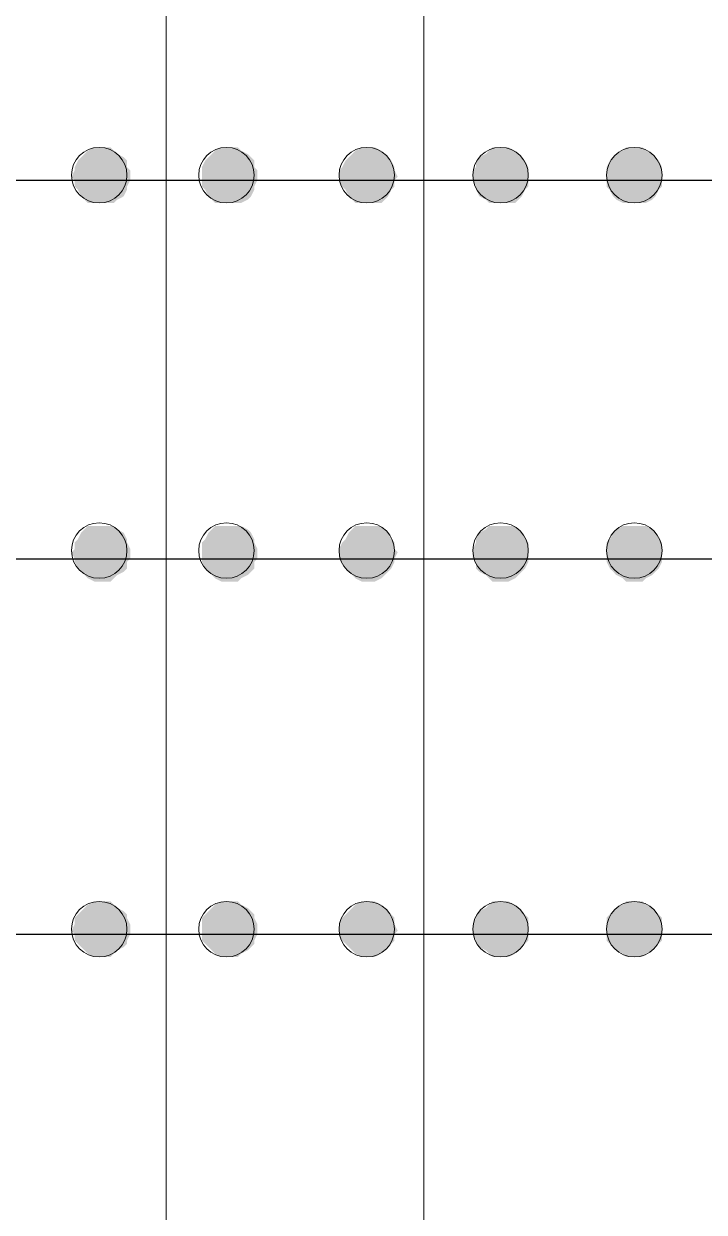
# Model space of a CAD drawing. Header units: inches. Extents: x 2 to 136, y 1 to 96.
# Drawn here: x 49.88 to 53.96, y 59.27 to 66.4 of the extents above; entities that cross this region are included whole.
import ezdxf

# ---------------------------------------------------------------- set-up
doc = ezdxf.new("R2010")
doc.units = ezdxf.units.IN
doc.header["$MEASUREMENT"] = 0
doc.layers.add('PDF_COLUMN', color=251, linetype='Continuous', true_color=0x636466)
doc.layers.add('PDF_Outer Line', color=165, linetype='Continuous', true_color=0x5258ac)
doc.layers.add('PDF_Girt', color=7, linetype='Continuous')

msp = doc.modelspace()

# ---------------------------------------------------------------- linework, layer by layer
at = {"layer": 'PDF_COLUMN', "lineweight": 0}
for centre in [(50.3311, 65.4947), (52.7397, 65.4947), (53.5426, 65.4947), (50.3311, 63.2427), (52.7397, 63.2427), (53.5426, 63.2427), (50.3311, 60.971), (52.7397, 60.971), (53.5426, 60.971)]:
    msp.add_circle(centre, 0.1665, dxfattribs=at)
at = {"layer": 'PDF_COLUMN', "color": 7, "lineweight": 0}
for centre in [(51.0948, 65.4947), (51.9368, 65.4947), (51.0948, 63.2427), (51.9368, 63.2427), (51.0948, 60.971), (51.9368, 60.971)]:
    msp.add_circle(centre, 0.1665, dxfattribs=at)
at = {"layer": 'PDF_COLUMN', "transparency": 33554559}
for points in [[(50.2234, 65.6024), (50.4975, 65.5828), (50.2038, 65.5828)], [(50.2429, 65.622), (50.4779, 65.6024), (50.2234, 65.6024)], [(50.4779, 65.6024), (50.2234, 65.6024), (50.4975, 65.5828)], [(50.2625, 65.6415), (50.4388, 65.622), (50.2429, 65.622)], [(50.4388, 65.622), (50.2429, 65.622), (50.4779, 65.6024)], [(50.3017, 65.6611), (50.4192, 65.6415), (50.2625, 65.6415)], [(50.4192, 65.6415), (50.2625, 65.6415), (50.4388, 65.622)], [(50.3213, 65.6611), (50.3996, 65.6611), (50.3017, 65.6611)], [(50.3996, 65.6611), (50.3017, 65.6611), (50.4192, 65.6415)], [(50.3604, 65.6611), (50.3213, 65.6611), (50.3996, 65.6611)], [(52.6125, 65.6024), (52.8866, 65.5828), (52.5929, 65.5828)], [(52.6516, 65.622), (52.867, 65.6024), (52.6125, 65.6024)], [(52.867, 65.6024), (52.6125, 65.6024), (52.8866, 65.5828)], [(52.6712, 65.6415), (52.8474, 65.622), (52.6516, 65.622)], [(52.8474, 65.622), (52.6516, 65.622), (52.867, 65.6024)], [(52.6908, 65.6611), (52.8279, 65.6415), (52.6712, 65.6415)], [(52.8279, 65.6415), (52.6712, 65.6415), (52.8474, 65.622)], [(52.73, 65.6611), (52.7887, 65.6611), (52.6908, 65.6611)], [(52.7887, 65.6611), (52.6908, 65.6611), (52.8279, 65.6415)], [(52.7691, 65.6611), (52.73, 65.6611), (52.7887, 65.6611)], [(53.4154, 65.6024), (53.6895, 65.5828), (53.3958, 65.5828)], [(53.4349, 65.622), (53.6699, 65.6024), (53.4154, 65.6024)], [(53.6699, 65.6024), (53.4154, 65.6024), (53.6895, 65.5828)], [(53.4741, 65.6415), (53.6503, 65.622), (53.4349, 65.622)], [(53.6503, 65.622), (53.4349, 65.622), (53.6699, 65.6024)], [(53.4937, 65.6611), (53.6112, 65.6415), (53.4741, 65.6415)], [(53.6112, 65.6415), (53.4741, 65.6415), (53.6503, 65.622)], [(53.5328, 65.6611), (53.5916, 65.6611), (53.4937, 65.6611)], [(53.5916, 65.6611), (53.4937, 65.6611), (53.6112, 65.6415)], [(53.5524, 65.6611), (53.5328, 65.6611), (53.5916, 65.6611)], [(50.2038, 65.5828), (50.4975, 65.5436), (50.1842, 65.5436)], [(50.4975, 65.5436), (50.1842, 65.5436), (50.5171, 65.524)], [(50.1842, 65.5436), (50.5171, 65.524), (50.1842, 65.524)], [(50.4975, 65.5828), (50.2038, 65.5828), (50.4975, 65.5436)], [(52.5929, 65.5436), (52.9062, 65.524), (52.5733, 65.524)], [(52.8866, 65.5828), (52.5929, 65.5828), (52.9062, 65.5436)], [(52.5929, 65.5828), (52.9062, 65.5436), (52.5929, 65.5436)], [(52.9062, 65.5436), (52.5929, 65.5436), (52.9062, 65.524)], [(53.3958, 65.5828), (53.7091, 65.5436), (53.3762, 65.5436)], [(53.7091, 65.5436), (53.3762, 65.5436), (53.7091, 65.524)], [(53.3762, 65.5436), (53.7091, 65.524), (53.3762, 65.524)], [(53.6895, 65.5828), (53.3958, 65.5828), (53.7091, 65.5436)], [(50.1842, 65.524), (50.5171, 65.4849), (50.1646, 65.4849)], [(50.5171, 65.4849), (50.1646, 65.4849), (50.5171, 65.4653)], [(50.1646, 65.4849), (50.5171, 65.4653), (50.1842, 65.4653)], [(50.5171, 65.524), (50.1842, 65.524), (50.5171, 65.4849)], [(50.5171, 65.4653), (50.1842, 65.4653), (50.4975, 65.4261)], [(50.1842, 65.4653), (50.4975, 65.4261), (50.1842, 65.4261)], [(52.9062, 65.524), (52.5733, 65.524), (52.9062, 65.4849)], [(52.5733, 65.524), (52.9062, 65.4849), (52.5733, 65.4849)], [(52.9062, 65.4849), (52.5733, 65.4849), (52.9062, 65.4653)], [(52.5733, 65.4849), (52.9062, 65.4653), (52.5733, 65.4653)], [(52.9062, 65.4653), (52.5733, 65.4653), (52.9062, 65.4261)], [(52.5733, 65.4653), (52.9062, 65.4261), (52.5929, 65.4261)], [(53.7091, 65.524), (53.3762, 65.524), (53.7091, 65.4849)], [(53.3762, 65.524), (53.7091, 65.4849), (53.3762, 65.4849)], [(53.7091, 65.4849), (53.3762, 65.4849), (53.7091, 65.4653)], [(53.3762, 65.4849), (53.7091, 65.4653), (53.3762, 65.4653)], [(53.7091, 65.4653), (53.3762, 65.4653), (53.7091, 65.4261)], [(53.3762, 65.4653), (53.7091, 65.4261), (53.3762, 65.4261)], [(50.4975, 65.4261), (50.1842, 65.4261), (50.4975, 65.4066)], [(50.1842, 65.4261), (50.4975, 65.4066), (50.2038, 65.4066)], [(50.4975, 65.4066), (50.2038, 65.4066), (50.4779, 65.3674)], [(50.2038, 65.4066), (50.4779, 65.3674), (50.2234, 65.3674)], [(52.9062, 65.4261), (52.5929, 65.4261), (52.8866, 65.4066)], [(52.5929, 65.4261), (52.8866, 65.4066), (52.5929, 65.4066)], [(52.8866, 65.4066), (52.5929, 65.4066), (52.867, 65.3674)], [(52.5929, 65.4066), (52.867, 65.3674), (52.6125, 65.3674)], [(53.7091, 65.4261), (53.3762, 65.4261), (53.6895, 65.4066)], [(53.3762, 65.4261), (53.6895, 65.4066), (53.3958, 65.4066)], [(53.6895, 65.4066), (53.3958, 65.4066), (53.6699, 65.3674)], [(53.3958, 65.4066), (53.6699, 65.3674), (53.4154, 65.3674)], [(50.4779, 65.3674), (50.2234, 65.3674), (50.4388, 65.3478)], [(50.2234, 65.3674), (50.4388, 65.3478), (50.2429, 65.3478)], [(50.4388, 65.3478), (50.2429, 65.3478), (50.4192, 65.3282)], [(50.2429, 65.3478), (50.4192, 65.3282), (50.2625, 65.3282)], [(50.4192, 65.3282), (50.2625, 65.3282), (50.3996, 65.3282)], [(50.2625, 65.3282), (50.3996, 65.3282), (50.3017, 65.3282)], [(50.3996, 65.3282), (50.3017, 65.3282), (50.3604, 65.3282)], [(50.3017, 65.3282), (50.3604, 65.3282), (50.3213, 65.3282)], [(52.867, 65.3674), (52.6125, 65.3674), (52.8474, 65.3478)], [(52.6125, 65.3674), (52.8474, 65.3478), (52.6516, 65.3478)], [(52.8474, 65.3478), (52.6516, 65.3478), (52.8279, 65.3282)], [(52.6516, 65.3478), (52.8279, 65.3282), (52.6712, 65.3282)], [(52.8279, 65.3282), (52.6712, 65.3282), (52.7887, 65.3282)], [(52.6712, 65.3282), (52.7887, 65.3282), (52.6908, 65.3282)], [(52.7887, 65.3282), (52.6908, 65.3282), (52.7691, 65.3282)], [(52.6908, 65.3282), (52.7691, 65.3282), (52.73, 65.3282)], [(53.6699, 65.3674), (53.4154, 65.3674), (53.6503, 65.3478)], [(53.4154, 65.3674), (53.6503, 65.3478), (53.4349, 65.3478)], [(53.6503, 65.3478), (53.4349, 65.3478), (53.6112, 65.3282)], [(53.4349, 65.3478), (53.6112, 65.3282), (53.4741, 65.3282)], [(53.6112, 65.3282), (53.4741, 65.3282), (53.5916, 65.3282)], [(53.4741, 65.3282), (53.5916, 65.3282), (53.4937, 65.3282)], [(53.5916, 65.3282), (53.4937, 65.3282), (53.5524, 65.3282)], [(53.4937, 65.3282), (53.5524, 65.3282), (53.5328, 65.3282)], [(50.2625, 63.3895), (50.4388, 63.3699), (50.2429, 63.3699)], [(50.3017, 63.3895), (50.4192, 63.3895), (50.2625, 63.3895)], [(50.4192, 63.3895), (50.2625, 63.3895), (50.4388, 63.3699)], [(50.3213, 63.3895), (50.3996, 63.3895), (50.3017, 63.3895)], [(50.3996, 63.3895), (50.3017, 63.3895), (50.4192, 63.3895)], [(50.3604, 63.3895), (50.3213, 63.3895), (50.3996, 63.3895)], [(52.6712, 63.3895), (52.8474, 63.3699), (52.6516, 63.3699)], [(52.6908, 63.3895), (52.8279, 63.3895), (52.6712, 63.3895)], [(52.8279, 63.3895), (52.6712, 63.3895), (52.8474, 63.3699)], [(52.73, 63.3895), (52.7887, 63.3895), (52.6908, 63.3895)], [(52.7887, 63.3895), (52.6908, 63.3895), (52.8279, 63.3895)], [(52.7691, 63.3895), (52.73, 63.3895), (52.7887, 63.3895)], [(53.4741, 63.3895), (53.6503, 63.3699), (53.4349, 63.3699)], [(53.4937, 63.3895), (53.6112, 63.3895), (53.4741, 63.3895)], [(53.6112, 63.3895), (53.4741, 63.3895), (53.6503, 63.3699)], [(53.5328, 63.3895), (53.5916, 63.3895), (53.4937, 63.3895)], [(53.5916, 63.3895), (53.4937, 63.3895), (53.6112, 63.3895)], [(53.5524, 63.3895), (53.5328, 63.3895), (53.5916, 63.3895)], [(50.2234, 63.3504), (50.4975, 63.3112), (50.2038, 63.3112)], [(50.2429, 63.3699), (50.4779, 63.3504), (50.2234, 63.3504)], [(50.4779, 63.3504), (50.2234, 63.3504), (50.4975, 63.3112)], [(50.4388, 63.3699), (50.2429, 63.3699), (50.4779, 63.3504)], [(52.6125, 63.3504), (52.8866, 63.3112), (52.5929, 63.3112)], [(52.6516, 63.3699), (52.867, 63.3504), (52.6125, 63.3504)], [(52.867, 63.3504), (52.6125, 63.3504), (52.8866, 63.3112)], [(52.8474, 63.3699), (52.6516, 63.3699), (52.867, 63.3504)], [(53.4154, 63.3504), (53.6895, 63.3112), (53.3958, 63.3112)], [(53.4349, 63.3699), (53.6699, 63.3504), (53.4154, 63.3504)], [(53.6699, 63.3504), (53.4154, 63.3504), (53.6895, 63.3112)], [(53.6503, 63.3699), (53.4349, 63.3699), (53.6699, 63.3504)], [(50.1842, 63.2524), (50.5171, 63.2329), (50.1646, 63.2329)], [(50.2038, 63.3112), (50.4975, 63.2916), (50.1842, 63.2916)], [(50.4975, 63.2916), (50.1842, 63.2916), (50.5171, 63.2524)], [(50.1842, 63.2916), (50.5171, 63.2524), (50.1842, 63.2524)], [(50.5171, 63.2524), (50.1842, 63.2524), (50.5171, 63.2329)], [(50.4975, 63.3112), (50.2038, 63.3112), (50.4975, 63.2916)], [(52.5929, 63.2916), (52.9062, 63.2524), (52.5733, 63.2524)], [(52.9062, 63.2524), (52.5733, 63.2524), (52.9062, 63.2329)], [(52.5733, 63.2524), (52.9062, 63.2329), (52.5733, 63.2329)], [(52.8866, 63.3112), (52.5929, 63.3112), (52.9062, 63.2916)], [(52.5929, 63.3112), (52.9062, 63.2916), (52.5929, 63.2916)], [(52.9062, 63.2916), (52.5929, 63.2916), (52.9062, 63.2524)], [(53.3958, 63.3112), (53.7091, 63.2916), (53.3762, 63.2916)], [(53.7091, 63.2916), (53.3762, 63.2916), (53.7091, 63.2524)], [(53.3762, 63.2916), (53.7091, 63.2524), (53.3762, 63.2524)], [(53.7091, 63.2524), (53.3762, 63.2524), (53.7091, 63.2329)], [(53.3762, 63.2524), (53.7091, 63.2329), (53.3762, 63.2329)], [(53.6895, 63.3112), (53.3958, 63.3112), (53.7091, 63.2916)], [(50.5171, 63.2329), (50.1646, 63.2329), (50.5171, 63.1937)], [(50.1646, 63.2329), (50.5171, 63.1937), (50.1842, 63.1937)], [(50.5171, 63.1937), (50.1842, 63.1937), (50.4975, 63.1741)], [(50.1842, 63.1937), (50.4975, 63.1741), (50.1842, 63.1741)], [(52.9062, 63.2329), (52.5733, 63.2329), (52.9062, 63.1937)], [(52.5733, 63.2329), (52.9062, 63.1937), (52.5733, 63.1937)], [(52.9062, 63.1937), (52.5733, 63.1937), (52.9062, 63.1741)], [(52.5733, 63.1937), (52.9062, 63.1741), (52.5929, 63.1741)], [(53.7091, 63.2329), (53.3762, 63.2329), (53.7091, 63.1937)], [(53.3762, 63.2329), (53.7091, 63.1937), (53.3762, 63.1937)], [(53.7091, 63.1937), (53.3762, 63.1937), (53.7091, 63.1741)], [(53.3762, 63.1937), (53.7091, 63.1741), (53.3762, 63.1741)], [(50.4975, 63.1741), (50.1842, 63.1741), (50.4975, 63.1349)], [(50.1842, 63.1741), (50.4975, 63.1349), (50.2038, 63.1349)], [(50.4975, 63.1349), (50.2038, 63.1349), (50.4779, 63.1154)], [(50.2038, 63.1349), (50.4779, 63.1154), (50.2234, 63.1154)], [(50.4779, 63.1154), (50.2234, 63.1154), (50.4388, 63.0958)], [(50.2234, 63.1154), (50.4388, 63.0958), (50.2429, 63.0958)], [(52.9062, 63.1741), (52.5929, 63.1741), (52.8866, 63.1349)], [(52.5929, 63.1741), (52.8866, 63.1349), (52.5929, 63.1349)], [(52.8866, 63.1349), (52.5929, 63.1349), (52.867, 63.1154)], [(52.5929, 63.1349), (52.867, 63.1154), (52.6125, 63.1154)], [(52.867, 63.1154), (52.6125, 63.1154), (52.8474, 63.0958)], [(52.6125, 63.1154), (52.8474, 63.0958), (52.6516, 63.0958)], [(53.7091, 63.1741), (53.3762, 63.1741), (53.6895, 63.1349)], [(53.3762, 63.1741), (53.6895, 63.1349), (53.3958, 63.1349)], [(53.6895, 63.1349), (53.3958, 63.1349), (53.6699, 63.1154)], [(53.3958, 63.1349), (53.6699, 63.1154), (53.4154, 63.1154)], [(53.6699, 63.1154), (53.4154, 63.1154), (53.6503, 63.0958)], [(53.4154, 63.1154), (53.6503, 63.0958), (53.4349, 63.0958)], [(50.4388, 63.0958), (50.2429, 63.0958), (50.4192, 63.0762)], [(50.2429, 63.0958), (50.4192, 63.0762), (50.2625, 63.0762)], [(50.4192, 63.0762), (50.2625, 63.0762), (50.3996, 63.0566)], [(50.2625, 63.0762), (50.3996, 63.0566), (50.3017, 63.0566)], [(50.3996, 63.0566), (50.3017, 63.0566), (50.3604, 63.0566)], [(50.3017, 63.0566), (50.3604, 63.0566), (50.3213, 63.0566)], [(52.8474, 63.0958), (52.6516, 63.0958), (52.8279, 63.0762)], [(52.6516, 63.0958), (52.8279, 63.0762), (52.6712, 63.0762)], [(52.8279, 63.0762), (52.6712, 63.0762), (52.7887, 63.0566)], [(52.6712, 63.0762), (52.7887, 63.0566), (52.6908, 63.0566)], [(52.7887, 63.0566), (52.6908, 63.0566), (52.7691, 63.0566)], [(52.6908, 63.0566), (52.7691, 63.0566), (52.73, 63.0566)], [(53.6503, 63.0958), (53.4349, 63.0958), (53.6112, 63.0762)], [(53.4349, 63.0958), (53.6112, 63.0762), (53.4741, 63.0762)], [(53.6112, 63.0762), (53.4741, 63.0762), (53.5916, 63.0566)], [(53.4741, 63.0762), (53.5916, 63.0566), (53.4937, 63.0566)], [(53.5916, 63.0566), (53.4937, 63.0566), (53.5524, 63.0566)], [(53.4937, 63.0566), (53.5524, 63.0566), (53.5328, 63.0566)], [(50.2625, 61.1179), (50.4388, 61.0983), (50.2429, 61.0983)], [(50.3017, 61.1375), (50.4192, 61.1179), (50.2625, 61.1179)], [(50.4192, 61.1179), (50.2625, 61.1179), (50.4388, 61.0983)], [(50.3213, 61.1375), (50.3996, 61.1375), (50.3017, 61.1375)], [(50.3996, 61.1375), (50.3017, 61.1375), (50.4192, 61.1179)], [(50.3604, 61.1375), (50.3213, 61.1375), (50.3996, 61.1375)], [(52.6712, 61.1179), (52.8474, 61.0983), (52.6516, 61.0983)], [(52.6908, 61.1375), (52.8279, 61.1179), (52.6712, 61.1179)], [(52.8279, 61.1179), (52.6712, 61.1179), (52.8474, 61.0983)], [(52.73, 61.1375), (52.7887, 61.1375), (52.6908, 61.1375)], [(52.7887, 61.1375), (52.6908, 61.1375), (52.8279, 61.1179)], [(52.7691, 61.1375), (52.73, 61.1375), (52.7887, 61.1375)], [(53.4741, 61.1179), (53.6503, 61.0983), (53.4349, 61.0983)], [(53.4937, 61.1375), (53.6112, 61.1179), (53.4741, 61.1179)], [(53.6112, 61.1179), (53.4741, 61.1179), (53.6503, 61.0983)], [(53.5328, 61.1375), (53.5916, 61.1375), (53.4937, 61.1375)], [(53.5916, 61.1375), (53.4937, 61.1375), (53.6112, 61.1179)], [(53.5524, 61.1375), (53.5328, 61.1375), (53.5916, 61.1375)], [(50.2038, 61.0592), (50.4975, 61.0396), (50.1842, 61.0396)], [(50.4975, 61.0396), (50.1842, 61.0396), (50.5171, 61.0004)], [(50.1842, 61.0396), (50.5171, 61.0004), (50.1842, 61.0004)], [(50.2234, 61.0788), (50.4975, 61.0592), (50.2038, 61.0592)], [(50.4975, 61.0592), (50.2038, 61.0592), (50.4975, 61.0396)], [(50.2429, 61.0983), (50.4779, 61.0788), (50.2234, 61.0788)], [(50.4779, 61.0788), (50.2234, 61.0788), (50.4975, 61.0592)], [(50.4388, 61.0983), (50.2429, 61.0983), (50.4779, 61.0788)], [(52.5929, 61.0396), (52.9062, 61.0004), (52.5733, 61.0004)], [(52.6125, 61.0788), (52.8866, 61.0592), (52.5929, 61.0592)], [(52.8866, 61.0592), (52.5929, 61.0592), (52.9062, 61.0396)], [(52.5929, 61.0592), (52.9062, 61.0396), (52.5929, 61.0396)], [(52.9062, 61.0396), (52.5929, 61.0396), (52.9062, 61.0004)], [(52.6516, 61.0983), (52.867, 61.0788), (52.6125, 61.0788)], [(52.867, 61.0788), (52.6125, 61.0788), (52.8866, 61.0592)], [(52.8474, 61.0983), (52.6516, 61.0983), (52.867, 61.0788)], [(53.3958, 61.0592), (53.7091, 61.0396), (53.3762, 61.0396)], [(53.7091, 61.0396), (53.3762, 61.0396), (53.7091, 61.0004)], [(53.3762, 61.0396), (53.7091, 61.0004), (53.3762, 61.0004)], [(53.4154, 61.0788), (53.6895, 61.0592), (53.3958, 61.0592)], [(53.6895, 61.0592), (53.3958, 61.0592), (53.7091, 61.0396)], [(53.4349, 61.0983), (53.6699, 61.0788), (53.4154, 61.0788)], [(53.6699, 61.0788), (53.4154, 61.0788), (53.6895, 61.0592)], [(53.6503, 61.0983), (53.4349, 61.0983), (53.6699, 61.0788)], [(50.1842, 61.0004), (50.5171, 60.9613), (50.1646, 60.9613)], [(50.5171, 61.0004), (50.1842, 61.0004), (50.5171, 60.9613)], [(52.9062, 61.0004), (52.5733, 61.0004), (52.9062, 60.9613)], [(52.5733, 61.0004), (52.9062, 60.9613), (52.5733, 60.9613)], [(53.7091, 61.0004), (53.3762, 61.0004), (53.7091, 60.9613)], [(53.3762, 61.0004), (53.7091, 60.9613), (53.3762, 60.9613)], [(50.5171, 60.9613), (50.1646, 60.9613), (50.5171, 60.9417)], [(50.1646, 60.9613), (50.5171, 60.9417), (50.1842, 60.9417)], [(50.5171, 60.9417), (50.1842, 60.9417), (50.4975, 60.9025)], [(50.1842, 60.9417), (50.4975, 60.9025), (50.1842, 60.9025)], [(50.4975, 60.9025), (50.1842, 60.9025), (50.4975, 60.8829)], [(50.1842, 60.9025), (50.4975, 60.8829), (50.2038, 60.8829)], [(52.9062, 60.9613), (52.5733, 60.9613), (52.9062, 60.9417)], [(52.5733, 60.9613), (52.9062, 60.9417), (52.5733, 60.9417)], [(52.9062, 60.9417), (52.5733, 60.9417), (52.9062, 60.9025)], [(52.5733, 60.9417), (52.9062, 60.9025), (52.5929, 60.9025)], [(52.9062, 60.9025), (52.5929, 60.9025), (52.8866, 60.8829)], [(52.5929, 60.9025), (52.8866, 60.8829), (52.5929, 60.8829)], [(53.7091, 60.9613), (53.3762, 60.9613), (53.7091, 60.9417)], [(53.3762, 60.9613), (53.7091, 60.9417), (53.3762, 60.9417)], [(53.7091, 60.9417), (53.3762, 60.9417), (53.7091, 60.9025)], [(53.3762, 60.9417), (53.7091, 60.9025), (53.3762, 60.9025)], [(53.7091, 60.9025), (53.3762, 60.9025), (53.6895, 60.8829)], [(53.3762, 60.9025), (53.6895, 60.8829), (53.3958, 60.8829)], [(50.4975, 60.8829), (50.2038, 60.8829), (50.4779, 60.8633)], [(50.2038, 60.8829), (50.4779, 60.8633), (50.2234, 60.8633)], [(50.4779, 60.8633), (50.2234, 60.8633), (50.4388, 60.8438)], [(50.2234, 60.8633), (50.4388, 60.8438), (50.2429, 60.8438)], [(50.4388, 60.8438), (50.2429, 60.8438), (50.4192, 60.8242)], [(50.2429, 60.8438), (50.4192, 60.8242), (50.2625, 60.8242)], [(50.4192, 60.8242), (50.2625, 60.8242), (50.3996, 60.8046)], [(50.2625, 60.8242), (50.3996, 60.8046), (50.3017, 60.8046)], [(52.8866, 60.8829), (52.5929, 60.8829), (52.867, 60.8633)], [(52.5929, 60.8829), (52.867, 60.8633), (52.6125, 60.8633)], [(52.867, 60.8633), (52.6125, 60.8633), (52.8474, 60.8438)], [(52.6125, 60.8633), (52.8474, 60.8438), (52.6516, 60.8438)], [(52.8474, 60.8438), (52.6516, 60.8438), (52.8279, 60.8242)], [(52.6516, 60.8438), (52.8279, 60.8242), (52.6712, 60.8242)], [(52.8279, 60.8242), (52.6712, 60.8242), (52.7887, 60.8046)], [(52.6712, 60.8242), (52.7887, 60.8046), (52.6908, 60.8046)], [(53.6895, 60.8829), (53.3958, 60.8829), (53.6699, 60.8633)], [(53.3958, 60.8829), (53.6699, 60.8633), (53.4154, 60.8633)], [(53.6699, 60.8633), (53.4154, 60.8633), (53.6503, 60.8438)], [(53.4154, 60.8633), (53.6503, 60.8438), (53.4349, 60.8438)], [(53.6503, 60.8438), (53.4349, 60.8438), (53.6112, 60.8242)], [(53.4349, 60.8438), (53.6112, 60.8242), (53.4741, 60.8242)], [(53.6112, 60.8242), (53.4741, 60.8242), (53.5916, 60.8046)], [(53.4741, 60.8242), (53.5916, 60.8046), (53.4937, 60.8046)], [(50.3996, 60.8046), (50.3017, 60.8046), (50.3604, 60.8046)], [(50.3017, 60.8046), (50.3604, 60.8046), (50.3213, 60.8046)], [(52.7887, 60.8046), (52.6908, 60.8046), (52.7691, 60.8046)], [(52.6908, 60.8046), (52.7691, 60.8046), (52.73, 60.8046)], [(53.5916, 60.8046), (53.4937, 60.8046), (53.5524, 60.8046)], [(53.4937, 60.8046), (53.5524, 60.8046), (53.5328, 60.8046)]]:
    msp.add_solid(points, dxfattribs=at)
at = {"layer": 'PDF_COLUMN', "color": 7, "transparency": 33554559}
for points in [[(50.9871, 65.6024), (51.2612, 65.5828), (50.9675, 65.5828)], [(51.0067, 65.622), (51.2417, 65.6024), (50.9871, 65.6024)], [(51.2417, 65.6024), (50.9871, 65.6024), (51.2612, 65.5828)], [(51.0262, 65.6415), (51.2221, 65.622), (51.0067, 65.622)], [(51.2221, 65.622), (51.0067, 65.622), (51.2417, 65.6024)], [(51.0654, 65.6611), (51.1829, 65.6415), (51.0262, 65.6415)], [(51.1829, 65.6415), (51.0262, 65.6415), (51.2221, 65.622)], [(51.085, 65.6611), (51.1633, 65.6611), (51.0654, 65.6611)], [(51.1633, 65.6611), (51.0654, 65.6611), (51.1829, 65.6415)], [(51.1242, 65.6611), (51.085, 65.6611), (51.1633, 65.6611)], [(51.8291, 65.6024), (52.0837, 65.5828), (51.8096, 65.5828)], [(51.8487, 65.622), (52.0641, 65.6024), (51.8291, 65.6024)], [(52.0641, 65.6024), (51.8291, 65.6024), (52.0837, 65.5828)], [(51.8683, 65.6415), (52.0446, 65.622), (51.8487, 65.622)], [(52.0446, 65.622), (51.8487, 65.622), (52.0641, 65.6024)], [(51.9075, 65.6611), (52.025, 65.6415), (51.8683, 65.6415)], [(52.025, 65.6415), (51.8683, 65.6415), (52.0446, 65.622)], [(51.9271, 65.6611), (51.9858, 65.6611), (51.9075, 65.6611)], [(51.9858, 65.6611), (51.9075, 65.6611), (52.025, 65.6415)], [(51.9662, 65.6611), (51.9271, 65.6611), (51.9858, 65.6611)], [(50.9675, 65.5828), (51.2612, 65.5436), (50.9479, 65.5436)], [(51.2612, 65.5436), (50.9479, 65.5436), (51.2808, 65.524)], [(50.9479, 65.5436), (51.2808, 65.524), (50.9479, 65.524)], [(51.2612, 65.5828), (50.9675, 65.5828), (51.2612, 65.5436)], [(51.79, 65.5436), (52.1033, 65.524), (51.7704, 65.524)], [(51.8096, 65.5828), (52.1033, 65.5436), (51.79, 65.5436)], [(52.1033, 65.5436), (51.79, 65.5436), (52.1033, 65.524)], [(52.0837, 65.5828), (51.8096, 65.5828), (52.1033, 65.5436)], [(51.2808, 65.524), (50.9479, 65.524), (51.2808, 65.4849)], [(50.9479, 65.524), (51.2808, 65.4849), (50.9479, 65.4849)], [(51.2808, 65.4849), (50.9479, 65.4849), (51.2808, 65.4653)], [(50.9479, 65.4849), (51.2808, 65.4653), (50.9479, 65.4653)], [(51.2808, 65.4653), (50.9479, 65.4653), (51.2612, 65.4261)], [(50.9479, 65.4653), (51.2612, 65.4261), (50.9479, 65.4261)], [(52.1033, 65.524), (51.7704, 65.524), (52.1229, 65.4849)], [(51.7704, 65.524), (52.1229, 65.4849), (51.7704, 65.4849)], [(52.1229, 65.4849), (51.7704, 65.4849), (52.1033, 65.4653)], [(51.7704, 65.4849), (52.1033, 65.4653), (51.7704, 65.4653)], [(52.1033, 65.4653), (51.7704, 65.4653), (52.1033, 65.4261)], [(51.7704, 65.4653), (52.1033, 65.4261), (51.79, 65.4261)], [(51.2612, 65.4261), (50.9479, 65.4261), (51.2612, 65.4066)], [(50.9479, 65.4261), (51.2612, 65.4066), (50.9675, 65.4066)], [(51.2612, 65.4066), (50.9675, 65.4066), (51.2417, 65.3674)], [(50.9675, 65.4066), (51.2417, 65.3674), (50.9871, 65.3674)], [(52.1033, 65.4261), (51.79, 65.4261), (52.0837, 65.4066)], [(51.79, 65.4261), (52.0837, 65.4066), (51.8096, 65.4066)], [(52.0837, 65.4066), (51.8096, 65.4066), (52.0641, 65.3674)], [(51.8096, 65.4066), (52.0641, 65.3674), (51.8291, 65.3674)], [(51.2417, 65.3674), (50.9871, 65.3674), (51.2221, 65.3478)], [(50.9871, 65.3674), (51.2221, 65.3478), (51.0067, 65.3478)], [(51.2221, 65.3478), (51.0067, 65.3478), (51.1829, 65.3282)], [(51.0067, 65.3478), (51.1829, 65.3282), (51.0262, 65.3282)], [(51.1829, 65.3282), (51.0262, 65.3282), (51.1633, 65.3282)], [(51.0262, 65.3282), (51.1633, 65.3282), (51.0654, 65.3282)], [(51.1633, 65.3282), (51.0654, 65.3282), (51.1242, 65.3282)], [(51.0654, 65.3282), (51.1242, 65.3282), (51.085, 65.3282)], [(52.0641, 65.3674), (51.8291, 65.3674), (52.0446, 65.3478)], [(51.8291, 65.3674), (52.0446, 65.3478), (51.8487, 65.3478)], [(52.0446, 65.3478), (51.8487, 65.3478), (52.025, 65.3282)], [(51.8487, 65.3478), (52.025, 65.3282), (51.8683, 65.3282)], [(52.025, 65.3282), (51.8683, 65.3282), (51.9858, 65.3282)], [(51.8683, 65.3282), (51.9858, 65.3282), (51.9075, 65.3282)], [(51.9858, 65.3282), (51.9075, 65.3282), (51.9662, 65.3282)], [(51.9075, 65.3282), (51.9662, 65.3282), (51.9271, 65.3282)], [(51.0262, 63.3895), (51.2221, 63.3699), (51.0067, 63.3699)], [(51.0654, 63.3895), (51.1829, 63.3895), (51.0262, 63.3895)], [(51.1829, 63.3895), (51.0262, 63.3895), (51.2221, 63.3699)], [(51.085, 63.3895), (51.1633, 63.3895), (51.0654, 63.3895)], [(51.1633, 63.3895), (51.0654, 63.3895), (51.1829, 63.3895)], [(51.1242, 63.3895), (51.085, 63.3895), (51.1633, 63.3895)], [(51.8683, 63.3895), (52.0446, 63.3699), (51.8487, 63.3699)], [(51.9075, 63.3895), (52.025, 63.3895), (51.8683, 63.3895)], [(52.025, 63.3895), (51.8683, 63.3895), (52.0446, 63.3699)], [(51.9271, 63.3895), (51.9858, 63.3895), (51.9075, 63.3895)], [(51.9858, 63.3895), (51.9075, 63.3895), (52.025, 63.3895)], [(51.9662, 63.3895), (51.9271, 63.3895), (51.9858, 63.3895)], [(50.9871, 63.3504), (51.2612, 63.3112), (50.9675, 63.3112)], [(51.0067, 63.3699), (51.2417, 63.3504), (50.9871, 63.3504)], [(51.2417, 63.3504), (50.9871, 63.3504), (51.2612, 63.3112)], [(51.2221, 63.3699), (51.0067, 63.3699), (51.2417, 63.3504)], [(51.8291, 63.3504), (52.0837, 63.3112), (51.8096, 63.3112)], [(51.8487, 63.3699), (52.0641, 63.3504), (51.8291, 63.3504)], [(52.0641, 63.3504), (51.8291, 63.3504), (52.0837, 63.3112)], [(52.0446, 63.3699), (51.8487, 63.3699), (52.0641, 63.3504)], [(50.9675, 63.3112), (51.2612, 63.2916), (50.9479, 63.2916)], [(51.2612, 63.2916), (50.9479, 63.2916), (51.2808, 63.2524)], [(50.9479, 63.2916), (51.2808, 63.2524), (50.9479, 63.2524)], [(51.2808, 63.2524), (50.9479, 63.2524), (51.2808, 63.2329)], [(50.9479, 63.2524), (51.2808, 63.2329), (50.9479, 63.2329)], [(51.2612, 63.3112), (50.9675, 63.3112), (51.2612, 63.2916)], [(51.79, 63.2916), (52.1033, 63.2524), (51.7704, 63.2524)], [(52.1033, 63.2524), (51.7704, 63.2524), (52.1229, 63.2329)], [(51.7704, 63.2524), (52.1229, 63.2329), (51.7704, 63.2329)], [(51.8096, 63.3112), (52.1033, 63.2916), (51.79, 63.2916)], [(52.1033, 63.2916), (51.79, 63.2916), (52.1033, 63.2524)], [(52.0837, 63.3112), (51.8096, 63.3112), (52.1033, 63.2916)], [(51.2808, 63.2329), (50.9479, 63.2329), (51.2808, 63.1937)], [(50.9479, 63.2329), (51.2808, 63.1937), (50.9479, 63.1937)], [(51.2808, 63.1937), (50.9479, 63.1937), (51.2612, 63.1741)], [(50.9479, 63.1937), (51.2612, 63.1741), (50.9479, 63.1741)], [(52.1229, 63.2329), (51.7704, 63.2329), (52.1033, 63.1937)], [(51.7704, 63.2329), (52.1033, 63.1937), (51.7704, 63.1937)], [(52.1033, 63.1937), (51.7704, 63.1937), (52.1033, 63.1741)], [(51.7704, 63.1937), (52.1033, 63.1741), (51.79, 63.1741)], [(51.2612, 63.1741), (50.9479, 63.1741), (51.2612, 63.1349)], [(50.9479, 63.1741), (51.2612, 63.1349), (50.9675, 63.1349)], [(51.2612, 63.1349), (50.9675, 63.1349), (51.2417, 63.1154)], [(50.9675, 63.1349), (51.2417, 63.1154), (50.9871, 63.1154)], [(51.2417, 63.1154), (50.9871, 63.1154), (51.2221, 63.0958)], [(50.9871, 63.1154), (51.2221, 63.0958), (51.0067, 63.0958)], [(52.1033, 63.1741), (51.79, 63.1741), (52.0837, 63.1349)], [(51.79, 63.1741), (52.0837, 63.1349), (51.8096, 63.1349)], [(52.0837, 63.1349), (51.8096, 63.1349), (52.0641, 63.1154)], [(51.8096, 63.1349), (52.0641, 63.1154), (51.8291, 63.1154)], [(52.0641, 63.1154), (51.8291, 63.1154), (52.0446, 63.0958)], [(51.8291, 63.1154), (52.0446, 63.0958), (51.8487, 63.0958)], [(51.2221, 63.0958), (51.0067, 63.0958), (51.1829, 63.0762)], [(51.0067, 63.0958), (51.1829, 63.0762), (51.0262, 63.0762)], [(51.1829, 63.0762), (51.0262, 63.0762), (51.1633, 63.0566)], [(51.0262, 63.0762), (51.1633, 63.0566), (51.0654, 63.0566)], [(51.1633, 63.0566), (51.0654, 63.0566), (51.1242, 63.0566)], [(51.0654, 63.0566), (51.1242, 63.0566), (51.085, 63.0566)], [(52.0446, 63.0958), (51.8487, 63.0958), (52.025, 63.0762)], [(51.8487, 63.0958), (52.025, 63.0762), (51.8683, 63.0762)], [(52.025, 63.0762), (51.8683, 63.0762), (51.9858, 63.0566)], [(51.8683, 63.0762), (51.9858, 63.0566), (51.9075, 63.0566)], [(51.9858, 63.0566), (51.9075, 63.0566), (51.9662, 63.0566)], [(51.9075, 63.0566), (51.9662, 63.0566), (51.9271, 63.0566)], [(51.0262, 61.1179), (51.2221, 61.0983), (51.0067, 61.0983)], [(51.0654, 61.1375), (51.1829, 61.1179), (51.0262, 61.1179)], [(51.1829, 61.1179), (51.0262, 61.1179), (51.2221, 61.0983)], [(51.085, 61.1375), (51.1633, 61.1375), (51.0654, 61.1375)], [(51.1633, 61.1375), (51.0654, 61.1375), (51.1829, 61.1179)], [(51.1242, 61.1375), (51.085, 61.1375), (51.1633, 61.1375)], [(51.8683, 61.1179), (52.0446, 61.0983), (51.8487, 61.0983)], [(51.9075, 61.1375), (52.025, 61.1179), (51.8683, 61.1179)], [(52.025, 61.1179), (51.8683, 61.1179), (52.0446, 61.0983)], [(51.9271, 61.1375), (51.9858, 61.1375), (51.9075, 61.1375)], [(51.9858, 61.1375), (51.9075, 61.1375), (52.025, 61.1179)], [(51.9662, 61.1375), (51.9271, 61.1375), (51.9858, 61.1375)], [(50.9675, 61.0592), (51.2612, 61.0396), (50.9479, 61.0396)], [(51.2612, 61.0396), (50.9479, 61.0396), (51.2808, 61.0004)], [(50.9479, 61.0396), (51.2808, 61.0004), (50.9479, 61.0004)], [(50.9871, 61.0788), (51.2612, 61.0592), (50.9675, 61.0592)], [(51.2612, 61.0592), (50.9675, 61.0592), (51.2612, 61.0396)], [(51.0067, 61.0983), (51.2417, 61.0788), (50.9871, 61.0788)], [(51.2417, 61.0788), (50.9871, 61.0788), (51.2612, 61.0592)], [(51.2221, 61.0983), (51.0067, 61.0983), (51.2417, 61.0788)], [(51.79, 61.0396), (52.1033, 61.0004), (51.7704, 61.0004)], [(51.8096, 61.0592), (52.1033, 61.0396), (51.79, 61.0396)], [(52.1033, 61.0396), (51.79, 61.0396), (52.1033, 61.0004)], [(51.8291, 61.0788), (52.0837, 61.0592), (51.8096, 61.0592)], [(52.0837, 61.0592), (51.8096, 61.0592), (52.1033, 61.0396)], [(51.8487, 61.0983), (52.0641, 61.0788), (51.8291, 61.0788)], [(52.0641, 61.0788), (51.8291, 61.0788), (52.0837, 61.0592)], [(52.0446, 61.0983), (51.8487, 61.0983), (52.0641, 61.0788)], [(51.2808, 61.0004), (50.9479, 61.0004), (51.2808, 60.9613)], [(50.9479, 61.0004), (51.2808, 60.9613), (50.9479, 60.9613)], [(52.1033, 61.0004), (51.7704, 61.0004), (52.1229, 60.9613)], [(51.7704, 61.0004), (52.1229, 60.9613), (51.7704, 60.9613)], [(51.2808, 60.9613), (50.9479, 60.9613), (51.2808, 60.9417)], [(50.9479, 60.9613), (51.2808, 60.9417), (50.9479, 60.9417)], [(51.2808, 60.9417), (50.9479, 60.9417), (51.2612, 60.9025)], [(50.9479, 60.9417), (51.2612, 60.9025), (50.9479, 60.9025)], [(51.2612, 60.9025), (50.9479, 60.9025), (51.2612, 60.8829)], [(50.9479, 60.9025), (51.2612, 60.8829), (50.9675, 60.8829)], [(52.1229, 60.9613), (51.7704, 60.9613), (52.1033, 60.9417)], [(51.7704, 60.9613), (52.1033, 60.9417), (51.7704, 60.9417)], [(52.1033, 60.9417), (51.7704, 60.9417), (52.1033, 60.9025)], [(51.7704, 60.9417), (52.1033, 60.9025), (51.79, 60.9025)], [(52.1033, 60.9025), (51.79, 60.9025), (52.0837, 60.8829)], [(51.79, 60.9025), (52.0837, 60.8829), (51.8096, 60.8829)], [(51.2612, 60.8829), (50.9675, 60.8829), (51.2417, 60.8633)], [(50.9675, 60.8829), (51.2417, 60.8633), (50.9871, 60.8633)], [(51.2417, 60.8633), (50.9871, 60.8633), (51.2221, 60.8438)], [(50.9871, 60.8633), (51.2221, 60.8438), (51.0067, 60.8438)], [(51.2221, 60.8438), (51.0067, 60.8438), (51.1829, 60.8242)], [(51.0067, 60.8438), (51.1829, 60.8242), (51.0262, 60.8242)], [(51.1829, 60.8242), (51.0262, 60.8242), (51.1633, 60.8046)], [(51.0262, 60.8242), (51.1633, 60.8046), (51.0654, 60.8046)], [(52.0837, 60.8829), (51.8096, 60.8829), (52.0641, 60.8633)], [(51.8096, 60.8829), (52.0641, 60.8633), (51.8291, 60.8633)], [(52.0641, 60.8633), (51.8291, 60.8633), (52.0446, 60.8438)], [(51.8291, 60.8633), (52.0446, 60.8438), (51.8487, 60.8438)], [(52.0446, 60.8438), (51.8487, 60.8438), (52.025, 60.8242)], [(51.8487, 60.8438), (52.025, 60.8242), (51.8683, 60.8242)], [(52.025, 60.8242), (51.8683, 60.8242), (51.9858, 60.8046)], [(51.8683, 60.8242), (51.9858, 60.8046), (51.9075, 60.8046)], [(51.1633, 60.8046), (51.0654, 60.8046), (51.1242, 60.8046)], [(51.0654, 60.8046), (51.1242, 60.8046), (51.085, 60.8046)], [(51.9858, 60.8046), (51.9075, 60.8046), (51.9662, 60.8046)], [(51.9075, 60.8046), (51.9662, 60.8046), (51.9271, 60.8046)]]:
    msp.add_solid(points, dxfattribs=at)
at = {"layer": 'PDF_Girt', "lineweight": 25}
for points in [[(46.1697, 65.4653), (57.2536, 65.4653)], [(46.1697, 63.1937), (57.2536, 63.1937)], [(46.1697, 60.9417), (57.2536, 60.9417)]]:
    msp.add_lwpolyline(points, dxfattribs=at)
at = {"layer": 'PDF_Outer Line', "color": 7, "lineweight": 0}
msp.add_lwpolyline([(50.7325, 67.4823), (52.2795, 67.4823), (52.2795, 44.9425), (50.7325, 44.9425)], close=True, dxfattribs=at)

doc.saveas('drawing.dxf')
